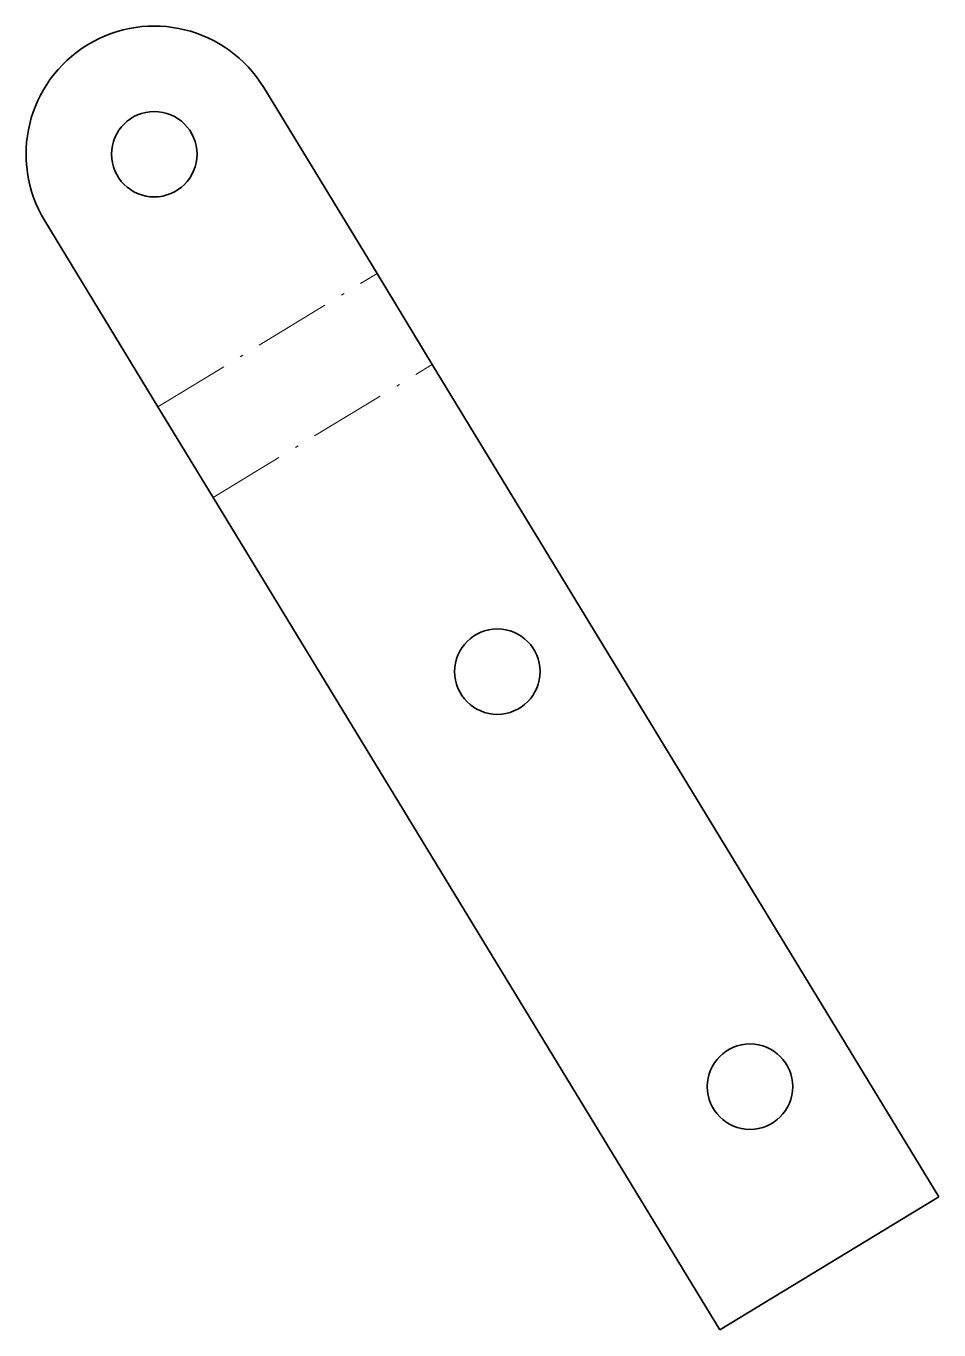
# Model space of a CAD drawing. Extents: x 119.3 to 187.6, y 71.6 to 169.3.
import ezdxf

# ---------------------------------------------------------------- set-up
doc = ezdxf.new("R2010")
doc.units = 0
doc.linetypes.add('DASHDOT', pattern=[18.5, 12, -3, 0.5, -3])

msp = doc.modelspace()

# ---------------------------------------------------------------- linework, layer by layer
at = {"color": 7, "lineweight": 35}
for p, q in [((145.559814, 150.754028), (137.08197, 164.689941)), ((120.678833, 154.711182), (129.156616, 140.775269)), ((145.559814, 150.754028), (149.698486, 143.950928)), ((149.698486, 143.950928), (187.638611, 81.584717)), ((129.156616, 140.775269), (133.295288, 133.972168)), ((133.295288, 133.972168), (171.235474, 71.605957)), ((171.235474, 71.605957), (187.638611, 81.584717))]:
    msp.add_line(p, q, dxfattribs=at)
at = {"color": 7, "linetype": 'DASHDOT', "lineweight": 13, "ltscale": 0.48}
for p, q in [((129.156616, 140.775269), (145.559814, 150.754028)), ((133.295288, 133.972168), (149.698486, 143.950928))]:
    msp.add_line(p, q, dxfattribs=at)
at = {"color": 7, "lineweight": 35}
for centre in [(128.880432, 159.700562), (154.57251, 120.930786), (173.490601, 89.83313)]:
    msp.add_circle(centre, 3.2, dxfattribs=at)
msp.add_arc((128.880432, 159.700562), 9.6, 31.314023, 211.314022, dxfattribs=at)

doc.saveas('drawing.dxf')
